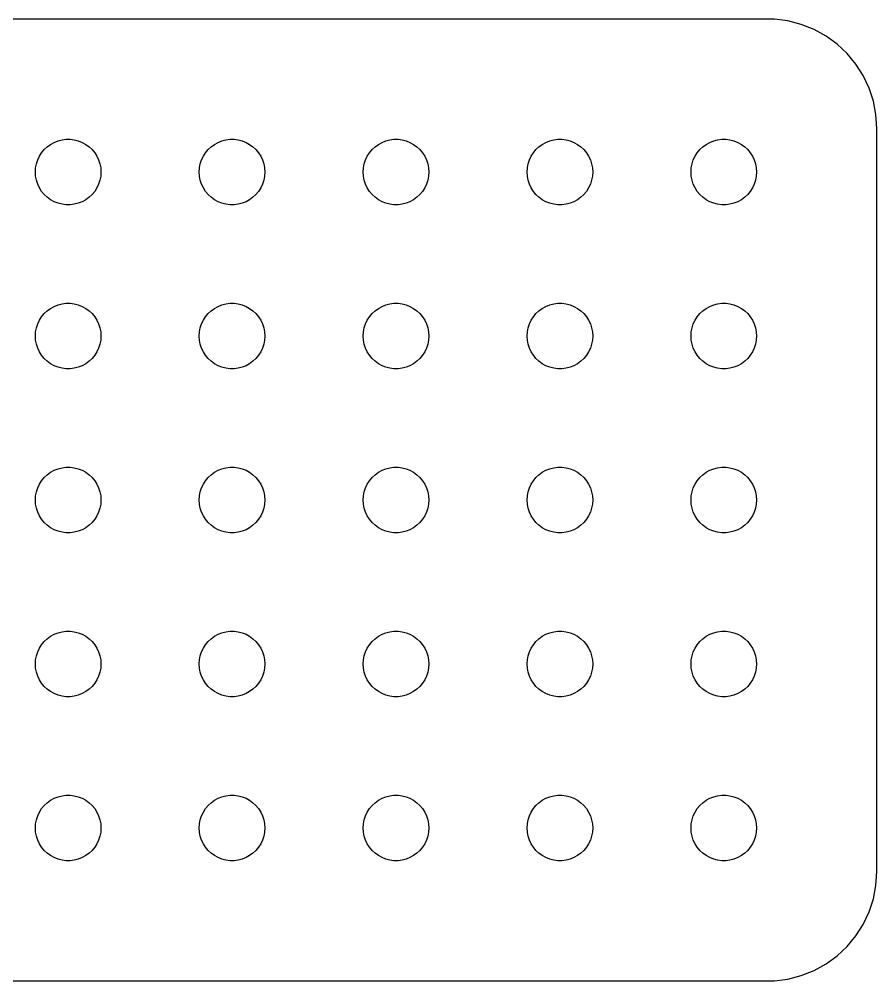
# Model space of a CAD drawing. Header units: metres. Extents: x -37 to 37, y 248 to 508.
# Drawn here: x -2.24 to 37, y 356.01 to 399.99 of the extents above; entities that cross this region are included whole.
import ezdxf

# ---------------------------------------------------------------- set-up
doc = ezdxf.new("R2010")
doc.units = ezdxf.units.M

msp = doc.modelspace()

# ---------------------------------------------------------------- linework, layer by layer
for p, q in [((32.3139, 399.99), (-32.3139, 399.99)), ((32.9369, 399.911), (32.3139, 399.99)), ((33.5451, 399.755), (32.9369, 399.911)), ((34.1289, 399.524), (33.5451, 399.755)), ((34.6791, 399.222), (34.1289, 399.524)), ((35.1871, 398.853), (34.6791, 399.222)), ((35.6448, 398.423), (35.1871, 398.853)), ((36.0451, 397.939), (35.6448, 398.423)), ((36.3815, 397.409), (36.0451, 397.939)), ((36.6489, 396.841), (36.3815, 397.409)), ((36.8429, 396.243), (36.6489, 396.841)), ((36.9606, 395.627), (36.8429, 396.243)), ((37, 395), (36.9606, 395.627)), ((37, 361), (37, 395)), ((-1.09344, 394.027), (-0.956131, 394.156)), ((-0.956131, 394.156), (-0.803726, 394.266)), ((-0.803726, 394.266), (-0.638657, 394.357)), ((-0.638657, 394.357), (-0.463516, 394.427)), ((-0.463516, 394.427), (-0.281067, 394.473)), ((-0.281067, 394.473), (-0.094177, 394.497)), ((-0.094177, 394.497), (0.094177, 394.497)), ((0.094177, 394.497), (0.281067, 394.473)), ((0.281067, 394.473), (0.463516, 394.427)), ((0.463516, 394.427), (0.638657, 394.357)), ((0.638657, 394.357), (0.803726, 394.266)), ((0.803726, 394.266), (0.956131, 394.156)), ((0.956131, 394.156), (1.09344, 394.027)), ((6.40654, 394.027), (6.54385, 394.156)), ((6.54385, 394.156), (6.69626, 394.266)), ((6.69626, 394.266), (6.86133, 394.357)), ((6.86133, 394.357), (7.03647, 394.427)), ((7.03647, 394.427), (7.21892, 394.473)), ((7.21892, 394.473), (7.40581, 394.497)), ((7.40581, 394.497), (7.59418, 394.497)), ((7.59418, 394.497), (7.78107, 394.473)), ((7.78107, 394.473), (7.96352, 394.427)), ((7.96352, 394.427), (8.13866, 394.357)), ((8.13866, 394.357), (8.30373, 394.266)), ((8.30373, 394.266), (8.45613, 394.156)), ((8.45613, 394.156), (8.59344, 394.027)), ((13.9065, 394.027), (14.0439, 394.156)), ((14.0439, 394.156), (14.1963, 394.266)), ((14.1963, 394.266), (14.3613, 394.357)), ((14.3613, 394.357), (14.5365, 394.427)), ((14.5365, 394.427), (14.7189, 394.473)), ((14.7189, 394.473), (14.9058, 394.497)), ((14.9058, 394.497), (15.0942, 394.497)), ((15.0942, 394.497), (15.2811, 394.473)), ((15.2811, 394.473), (15.4635, 394.427)), ((15.4635, 394.427), (15.6387, 394.357)), ((15.6387, 394.357), (15.8037, 394.266)), ((15.8037, 394.266), (15.9561, 394.156)), ((15.9561, 394.156), (16.0934, 394.027)), ((21.4065, 394.027), (21.5439, 394.156)), ((21.5439, 394.156), (21.6963, 394.266)), ((21.6963, 394.266), (21.8613, 394.357)), ((21.8613, 394.357), (22.0365, 394.427)), ((22.0365, 394.427), (22.2189, 394.473)), ((22.2189, 394.473), (22.4058, 394.497)), ((22.4058, 394.497), (22.5942, 394.497)), ((22.5942, 394.497), (22.7811, 394.473)), ((22.7811, 394.473), (22.9635, 394.427)), ((22.9635, 394.427), (23.1387, 394.357)), ((23.1387, 394.357), (23.3037, 394.266)), ((23.3037, 394.266), (23.4561, 394.156)), ((23.4561, 394.156), (23.5934, 394.027)), ((28.9065, 394.027), (29.0439, 394.156)), ((29.0439, 394.156), (29.1963, 394.266)), ((29.1963, 394.266), (29.3613, 394.357)), ((29.3613, 394.357), (29.5365, 394.427)), ((29.5365, 394.427), (29.7189, 394.473)), ((29.7189, 394.473), (29.9058, 394.497)), ((29.9058, 394.497), (30.0942, 394.497)), ((30.0942, 394.497), (30.2811, 394.473)), ((30.2811, 394.473), (30.4635, 394.427)), ((30.4635, 394.427), (30.6387, 394.357)), ((30.6387, 394.357), (30.8037, 394.266)), ((30.8037, 394.266), (30.9561, 394.156)), ((30.9561, 394.156), (31.0934, 394.027)), ((-1.39465, 393.552), (-1.31445, 393.723)), ((-1.31445, 393.723), (-1.21352, 393.882)), ((-1.21352, 393.882), (-1.09344, 394.027)), ((1.09344, 394.027), (1.21352, 393.882)), ((1.21352, 393.882), (1.31445, 393.723)), ((1.31445, 393.723), (1.39465, 393.552)), ((6.10533, 393.552), (6.18553, 393.723)), ((6.18553, 393.723), (6.28647, 393.882)), ((6.28647, 393.882), (6.40654, 394.027)), ((8.59344, 394.027), (8.71352, 393.882)), ((8.71352, 393.882), (8.81445, 393.723)), ((8.81445, 393.723), (8.89465, 393.552)), ((13.6053, 393.552), (13.6855, 393.723)), ((13.6855, 393.723), (13.7865, 393.882)), ((13.7865, 393.882), (13.9065, 394.027)), ((16.0934, 394.027), (16.2135, 393.882)), ((16.2135, 393.882), (16.3145, 393.723)), ((16.3145, 393.723), (16.3947, 393.552)), ((21.1053, 393.552), (21.1855, 393.723)), ((21.1855, 393.723), (21.2865, 393.882)), ((21.2865, 393.882), (21.4065, 394.027)), ((23.5934, 394.027), (23.7135, 393.882)), ((23.7135, 393.882), (23.8145, 393.723)), ((23.8145, 393.723), (23.8947, 393.552)), ((28.6053, 393.552), (28.6855, 393.723)), ((28.6855, 393.723), (28.7865, 393.882)), ((28.7865, 393.882), (28.9065, 394.027)), ((31.0934, 394.027), (31.2135, 393.882)), ((31.2135, 393.882), (31.3145, 393.723)), ((31.3145, 393.723), (31.3947, 393.552)), ((-1.5, 393), (-1.48816, 393.188)), ((-1.48816, 393.188), (-1.45287, 393.373)), ((-1.45287, 393.373), (-1.39465, 393.552)), ((1.39465, 393.552), (1.45287, 393.373)), ((1.45287, 393.373), (1.48816, 393.188)), ((1.48816, 393.188), (1.5, 393)), ((6, 393), (6.01183, 393.188)), ((6.01183, 393.188), (6.04712, 393.373)), ((6.04712, 393.373), (6.10533, 393.552)), ((8.89465, 393.552), (8.95287, 393.373)), ((8.95287, 393.373), (8.98816, 393.188)), ((8.98816, 393.188), (9, 393)), ((13.5, 393), (13.5118, 393.188)), ((13.5118, 393.188), (13.5471, 393.373)), ((13.5471, 393.373), (13.6053, 393.552)), ((16.3947, 393.552), (16.4529, 393.373)), ((16.4529, 393.373), (16.4882, 393.188)), ((16.4882, 393.188), (16.5, 393)), ((21, 393), (21.0118, 393.188)), ((21.0118, 393.188), (21.0471, 393.373)), ((21.0471, 393.373), (21.1053, 393.552)), ((23.8947, 393.552), (23.9529, 393.373)), ((23.9529, 393.373), (23.9882, 393.188)), ((23.9882, 393.188), (24, 393)), ((28.5, 393), (28.5118, 393.188)), ((28.5118, 393.188), (28.5471, 393.373)), ((28.5471, 393.373), (28.6053, 393.552)), ((31.3947, 393.552), (31.4529, 393.373)), ((31.4529, 393.373), (31.4882, 393.188)), ((31.4882, 393.188), (31.5, 393)), ((-1.48816, 392.812), (-1.5, 393)), ((-1.45287, 392.627), (-1.48816, 392.812)), ((1.48816, 392.812), (1.45287, 392.627)), ((1.5, 393), (1.48816, 392.812)), ((6.01183, 392.812), (6, 393)), ((6.04712, 392.627), (6.01183, 392.812)), ((8.98816, 392.812), (8.95287, 392.627)), ((9, 393), (8.98816, 392.812)), ((13.5118, 392.812), (13.5, 393)), ((13.5471, 392.627), (13.5118, 392.812)), ((16.4882, 392.812), (16.4529, 392.627)), ((16.5, 393), (16.4882, 392.812)), ((21.0118, 392.812), (21, 393)), ((21.0471, 392.627), (21.0118, 392.812)), ((23.9882, 392.812), (23.9529, 392.627)), ((24, 393), (23.9882, 392.812)), ((28.5118, 392.812), (28.5, 393)), ((28.5471, 392.627), (28.5118, 392.812)), ((31.4882, 392.812), (31.4529, 392.627)), ((31.5, 393), (31.4882, 392.812)), ((-1.39465, 392.448), (-1.45287, 392.627)), ((-1.31445, 392.277), (-1.39465, 392.448)), ((1.39465, 392.448), (1.31445, 392.277)), ((1.45287, 392.627), (1.39465, 392.448)), ((6.10533, 392.448), (6.04712, 392.627)), ((6.18553, 392.277), (6.10533, 392.448)), ((8.89465, 392.448), (8.81445, 392.277)), ((8.95287, 392.627), (8.89465, 392.448)), ((13.6053, 392.448), (13.5471, 392.627)), ((13.6855, 392.277), (13.6053, 392.448)), ((16.3947, 392.448), (16.3145, 392.277)), ((16.4529, 392.627), (16.3947, 392.448)), ((21.1053, 392.448), (21.0471, 392.627)), ((21.1855, 392.277), (21.1053, 392.448)), ((23.8947, 392.448), (23.8145, 392.277)), ((23.9529, 392.627), (23.8947, 392.448)), ((28.6053, 392.448), (28.5471, 392.627)), ((28.6855, 392.277), (28.6053, 392.448)), ((31.3947, 392.448), (31.3145, 392.277)), ((31.4529, 392.627), (31.3947, 392.448)), ((-1.21352, 392.118), (-1.31445, 392.277)), ((-1.09344, 391.973), (-1.21352, 392.118)), ((-0.956131, 391.844), (-1.09344, 391.973)), ((1.09344, 391.973), (0.956131, 391.844)), ((1.21352, 392.118), (1.09344, 391.973)), ((1.31445, 392.277), (1.21352, 392.118)), ((6.28647, 392.118), (6.18553, 392.277)), ((6.40654, 391.973), (6.28647, 392.118)), ((6.54385, 391.844), (6.40654, 391.973)), ((8.59344, 391.973), (8.45613, 391.844)), ((8.71352, 392.118), (8.59344, 391.973)), ((8.81445, 392.277), (8.71352, 392.118)), ((13.7865, 392.118), (13.6855, 392.277)), ((13.9065, 391.973), (13.7865, 392.118)), ((14.0439, 391.844), (13.9065, 391.973)), ((16.0934, 391.973), (15.9561, 391.844)), ((16.2135, 392.118), (16.0934, 391.973)), ((16.3145, 392.277), (16.2135, 392.118)), ((21.2865, 392.118), (21.1855, 392.277)), ((21.4065, 391.973), (21.2865, 392.118)), ((21.5439, 391.844), (21.4065, 391.973)), ((23.5934, 391.973), (23.4561, 391.844)), ((23.7135, 392.118), (23.5934, 391.973)), ((23.8145, 392.277), (23.7135, 392.118)), ((28.7865, 392.118), (28.6855, 392.277)), ((28.9065, 391.973), (28.7865, 392.118)), ((29.0439, 391.844), (28.9065, 391.973)), ((31.0934, 391.973), (30.9561, 391.844)), ((31.2135, 392.118), (31.0934, 391.973)), ((31.3145, 392.277), (31.2135, 392.118)), ((-0.803726, 391.734), (-0.956131, 391.844)), ((-0.638657, 391.643), (-0.803726, 391.734)), ((-0.463516, 391.573), (-0.638657, 391.643)), ((-0.281067, 391.527), (-0.463516, 391.573)), ((-0.094177, 391.503), (-0.281067, 391.527)), ((0.094177, 391.503), (-0.094177, 391.503)), ((0.281067, 391.527), (0.094177, 391.503)), ((0.463516, 391.573), (0.281067, 391.527)), ((0.638657, 391.643), (0.463516, 391.573)), ((0.803726, 391.734), (0.638657, 391.643)), ((0.956131, 391.844), (0.803726, 391.734)), ((6.69626, 391.734), (6.54385, 391.844)), ((6.86133, 391.643), (6.69626, 391.734)), ((7.03647, 391.573), (6.86133, 391.643)), ((7.21892, 391.527), (7.03647, 391.573)), ((7.40581, 391.503), (7.21892, 391.527)), ((7.59418, 391.503), (7.40581, 391.503)), ((7.78107, 391.527), (7.59418, 391.503)), ((7.96352, 391.573), (7.78107, 391.527)), ((8.13866, 391.643), (7.96352, 391.573)), ((8.30373, 391.734), (8.13866, 391.643)), ((8.45613, 391.844), (8.30373, 391.734)), ((14.1963, 391.734), (14.0439, 391.844)), ((14.3613, 391.643), (14.1963, 391.734)), ((14.5365, 391.573), (14.3613, 391.643)), ((14.7189, 391.527), (14.5365, 391.573)), ((14.9058, 391.503), (14.7189, 391.527)), ((15.0942, 391.503), (14.9058, 391.503)), ((15.2811, 391.527), (15.0942, 391.503)), ((15.4635, 391.573), (15.2811, 391.527)), ((15.6387, 391.643), (15.4635, 391.573)), ((15.8037, 391.734), (15.6387, 391.643)), ((15.9561, 391.844), (15.8037, 391.734)), ((21.6963, 391.734), (21.5439, 391.844)), ((21.8613, 391.643), (21.6963, 391.734)), ((22.0365, 391.573), (21.8613, 391.643)), ((22.2189, 391.527), (22.0365, 391.573)), ((22.4058, 391.503), (22.2189, 391.527)), ((22.5942, 391.503), (22.4058, 391.503)), ((22.7811, 391.527), (22.5942, 391.503)), ((22.9635, 391.573), (22.7811, 391.527)), ((23.1387, 391.643), (22.9635, 391.573)), ((23.3037, 391.734), (23.1387, 391.643)), ((23.4561, 391.844), (23.3037, 391.734)), ((29.1963, 391.734), (29.0439, 391.844)), ((29.3613, 391.643), (29.1963, 391.734)), ((29.5365, 391.573), (29.3613, 391.643)), ((29.7189, 391.527), (29.5365, 391.573)), ((29.9058, 391.503), (29.7189, 391.527)), ((30.0942, 391.503), (29.9058, 391.503)), ((30.2811, 391.527), (30.0942, 391.503)), ((30.4635, 391.573), (30.2811, 391.527)), ((30.6387, 391.643), (30.4635, 391.573)), ((30.8037, 391.734), (30.6387, 391.643)), ((30.9561, 391.844), (30.8037, 391.734)), ((-1.09344, 386.527), (-0.956131, 386.656)), ((-0.956131, 386.656), (-0.803726, 386.766)), ((-0.803726, 386.766), (-0.638657, 386.857)), ((-0.638657, 386.857), (-0.463516, 386.927)), ((-0.463516, 386.927), (-0.281067, 386.973)), ((-0.281067, 386.973), (-0.094177, 386.997)), ((-0.094177, 386.997), (0.094177, 386.997)), ((0.094177, 386.997), (0.281067, 386.973)), ((0.281067, 386.973), (0.463516, 386.927)), ((0.463516, 386.927), (0.638657, 386.857)), ((0.638657, 386.857), (0.803726, 386.766)), ((0.803726, 386.766), (0.956131, 386.656)), ((0.956131, 386.656), (1.09344, 386.527)), ((6.40654, 386.527), (6.54385, 386.656)), ((6.54385, 386.656), (6.69626, 386.766)), ((6.69626, 386.766), (6.86133, 386.857)), ((6.86133, 386.857), (7.03647, 386.927)), ((7.03647, 386.927), (7.21892, 386.973)), ((7.21892, 386.973), (7.40581, 386.997)), ((7.40581, 386.997), (7.59418, 386.997)), ((7.59418, 386.997), (7.78107, 386.973)), ((7.78107, 386.973), (7.96352, 386.927)), ((7.96352, 386.927), (8.13866, 386.857)), ((8.13866, 386.857), (8.30373, 386.766)), ((8.30373, 386.766), (8.45613, 386.656)), ((8.45613, 386.656), (8.59344, 386.527)), ((13.9065, 386.527), (14.0439, 386.656)), ((14.0439, 386.656), (14.1963, 386.766)), ((14.1963, 386.766), (14.3613, 386.857)), ((14.3613, 386.857), (14.5365, 386.927)), ((14.5365, 386.927), (14.7189, 386.973)), ((14.7189, 386.973), (14.9058, 386.997)), ((14.9058, 386.997), (15.0942, 386.997)), ((15.0942, 386.997), (15.2811, 386.973)), ((15.2811, 386.973), (15.4635, 386.927)), ((15.4635, 386.927), (15.6387, 386.857)), ((15.6387, 386.857), (15.8037, 386.766)), ((15.8037, 386.766), (15.9561, 386.656)), ((15.9561, 386.656), (16.0934, 386.527)), ((21.4065, 386.527), (21.5439, 386.656)), ((21.5439, 386.656), (21.6963, 386.766)), ((21.6963, 386.766), (21.8613, 386.857)), ((21.8613, 386.857), (22.0365, 386.927)), ((22.0365, 386.927), (22.2189, 386.973)), ((22.2189, 386.973), (22.4058, 386.997)), ((22.4058, 386.997), (22.5942, 386.997)), ((22.5942, 386.997), (22.7811, 386.973)), ((22.7811, 386.973), (22.9635, 386.927)), ((22.9635, 386.927), (23.1387, 386.857)), ((23.1387, 386.857), (23.3037, 386.766)), ((23.3037, 386.766), (23.4561, 386.656)), ((23.4561, 386.656), (23.5934, 386.527)), ((28.9065, 386.527), (29.0439, 386.656)), ((29.0439, 386.656), (29.1963, 386.766)), ((29.1963, 386.766), (29.3613, 386.857)), ((29.3613, 386.857), (29.5365, 386.927)), ((29.5365, 386.927), (29.7189, 386.973)), ((29.7189, 386.973), (29.9058, 386.997)), ((29.9058, 386.997), (30.0942, 386.997)), ((30.0942, 386.997), (30.2811, 386.973)), ((30.2811, 386.973), (30.4635, 386.927)), ((30.4635, 386.927), (30.6387, 386.857)), ((30.6387, 386.857), (30.8037, 386.766)), ((30.8037, 386.766), (30.9561, 386.656)), ((30.9561, 386.656), (31.0934, 386.527)), ((-1.39465, 386.052), (-1.31445, 386.223)), ((-1.31445, 386.223), (-1.21352, 386.382)), ((-1.21352, 386.382), (-1.09344, 386.527)), ((1.09344, 386.527), (1.21352, 386.382)), ((1.21352, 386.382), (1.31445, 386.223)), ((1.31445, 386.223), (1.39465, 386.052)), ((6.10533, 386.052), (6.18553, 386.223)), ((6.18553, 386.223), (6.28647, 386.382)), ((6.28647, 386.382), (6.40654, 386.527)), ((8.59344, 386.527), (8.71352, 386.382)), ((8.71352, 386.382), (8.81445, 386.223)), ((8.81445, 386.223), (8.89465, 386.052)), ((13.6053, 386.052), (13.6855, 386.223)), ((13.6855, 386.223), (13.7865, 386.382)), ((13.7865, 386.382), (13.9065, 386.527)), ((16.0934, 386.527), (16.2135, 386.382)), ((16.2135, 386.382), (16.3145, 386.223)), ((16.3145, 386.223), (16.3947, 386.052)), ((21.1053, 386.052), (21.1855, 386.223)), ((21.1855, 386.223), (21.2865, 386.382)), ((21.2865, 386.382), (21.4065, 386.527)), ((23.5934, 386.527), (23.7135, 386.382)), ((23.7135, 386.382), (23.8145, 386.223)), ((23.8145, 386.223), (23.8947, 386.052)), ((28.6053, 386.052), (28.6855, 386.223)), ((28.6855, 386.223), (28.7865, 386.382)), ((28.7865, 386.382), (28.9065, 386.527)), ((31.0934, 386.527), (31.2135, 386.382)), ((31.2135, 386.382), (31.3145, 386.223)), ((31.3145, 386.223), (31.3947, 386.052)), ((-1.48816, 385.688), (-1.45287, 385.873)), ((-1.45287, 385.873), (-1.39465, 386.052)), ((1.39465, 386.052), (1.45287, 385.873)), ((1.45287, 385.873), (1.48816, 385.688)), ((6.01183, 385.688), (6.04712, 385.873)), ((6.04712, 385.873), (6.10533, 386.052)), ((8.89465, 386.052), (8.95287, 385.873)), ((8.95287, 385.873), (8.98816, 385.688)), ((13.5118, 385.688), (13.5471, 385.873)), ((13.5471, 385.873), (13.6053, 386.052)), ((16.3947, 386.052), (16.4529, 385.873)), ((16.4529, 385.873), (16.4882, 385.688)), ((21.0118, 385.688), (21.0471, 385.873)), ((21.0471, 385.873), (21.1053, 386.052)), ((23.8947, 386.052), (23.9529, 385.873)), ((23.9529, 385.873), (23.9882, 385.688)), ((28.5118, 385.688), (28.5471, 385.873)), ((28.5471, 385.873), (28.6053, 386.052)), ((31.3947, 386.052), (31.4529, 385.873)), ((31.4529, 385.873), (31.4882, 385.688)), ((-1.5, 385.5), (-1.48816, 385.688)), ((-1.48816, 385.312), (-1.5, 385.5)), ((-1.45287, 385.127), (-1.48816, 385.312)), ((1.48816, 385.312), (1.45287, 385.127)), ((1.48816, 385.688), (1.5, 385.5)), ((1.5, 385.5), (1.48816, 385.312)), ((6, 385.5), (6.01183, 385.688)), ((6.01183, 385.312), (6, 385.5)), ((6.04712, 385.127), (6.01183, 385.312)), ((8.98816, 385.312), (8.95287, 385.127)), ((8.98816, 385.688), (9, 385.5)), ((9, 385.5), (8.98816, 385.312)), ((13.5, 385.5), (13.5118, 385.688)), ((13.5118, 385.312), (13.5, 385.5)), ((13.5471, 385.127), (13.5118, 385.312)), ((16.4882, 385.312), (16.4529, 385.127)), ((16.4882, 385.688), (16.5, 385.5)), ((16.5, 385.5), (16.4882, 385.312)), ((21, 385.5), (21.0118, 385.688)), ((21.0118, 385.312), (21, 385.5)), ((21.0471, 385.127), (21.0118, 385.312)), ((23.9882, 385.312), (23.9529, 385.127)), ((23.9882, 385.688), (24, 385.5)), ((24, 385.5), (23.9882, 385.312)), ((28.5, 385.5), (28.5118, 385.688)), ((28.5118, 385.312), (28.5, 385.5)), ((28.5471, 385.127), (28.5118, 385.312)), ((31.4882, 385.312), (31.4529, 385.127)), ((31.4882, 385.688), (31.5, 385.5)), ((31.5, 385.5), (31.4882, 385.312)), ((-1.39465, 384.948), (-1.45287, 385.127)), ((-1.31445, 384.777), (-1.39465, 384.948)), ((1.39465, 384.948), (1.31445, 384.777)), ((1.45287, 385.127), (1.39465, 384.948)), ((6.10533, 384.948), (6.04712, 385.127)), ((6.18553, 384.777), (6.10533, 384.948)), ((8.89465, 384.948), (8.81445, 384.777)), ((8.95287, 385.127), (8.89465, 384.948)), ((13.6053, 384.948), (13.5471, 385.127)), ((13.6855, 384.777), (13.6053, 384.948)), ((16.3947, 384.948), (16.3145, 384.777)), ((16.4529, 385.127), (16.3947, 384.948)), ((21.1053, 384.948), (21.0471, 385.127)), ((21.1855, 384.777), (21.1053, 384.948)), ((23.8947, 384.948), (23.8145, 384.777)), ((23.9529, 385.127), (23.8947, 384.948)), ((28.6053, 384.948), (28.5471, 385.127)), ((28.6855, 384.777), (28.6053, 384.948)), ((31.3947, 384.948), (31.3145, 384.777)), ((31.4529, 385.127), (31.3947, 384.948)), ((-1.21352, 384.618), (-1.31445, 384.777)), ((-1.09344, 384.473), (-1.21352, 384.618)), ((-0.956131, 384.344), (-1.09344, 384.473)), ((1.09344, 384.473), (0.956131, 384.344)), ((1.21352, 384.618), (1.09344, 384.473)), ((1.31445, 384.777), (1.21352, 384.618)), ((6.28647, 384.618), (6.18553, 384.777)), ((6.40654, 384.473), (6.28647, 384.618)), ((6.54385, 384.344), (6.40654, 384.473)), ((8.59344, 384.473), (8.45613, 384.344)), ((8.71352, 384.618), (8.59344, 384.473)), ((8.81445, 384.777), (8.71352, 384.618)), ((13.7865, 384.618), (13.6855, 384.777)), ((13.9065, 384.473), (13.7865, 384.618)), ((14.0439, 384.344), (13.9065, 384.473)), ((16.0934, 384.473), (15.9561, 384.344)), ((16.2135, 384.618), (16.0934, 384.473)), ((16.3145, 384.777), (16.2135, 384.618)), ((21.2865, 384.618), (21.1855, 384.777)), ((21.4065, 384.473), (21.2865, 384.618)), ((21.5439, 384.344), (21.4065, 384.473)), ((23.5934, 384.473), (23.4561, 384.344)), ((23.7135, 384.618), (23.5934, 384.473)), ((23.8145, 384.777), (23.7135, 384.618)), ((28.7865, 384.618), (28.6855, 384.777)), ((28.9065, 384.473), (28.7865, 384.618)), ((29.0439, 384.344), (28.9065, 384.473)), ((31.0934, 384.473), (30.9561, 384.344)), ((31.2135, 384.618), (31.0934, 384.473)), ((31.3145, 384.777), (31.2135, 384.618)), ((-0.803726, 384.234), (-0.956131, 384.344)), ((-0.638657, 384.143), (-0.803726, 384.234)), ((-0.463516, 384.073), (-0.638657, 384.143)), ((-0.281067, 384.027), (-0.463516, 384.073)), ((-0.094177, 384.003), (-0.281067, 384.027)), ((0.094177, 384.003), (-0.094177, 384.003)), ((0.281067, 384.027), (0.094177, 384.003)), ((0.463516, 384.073), (0.281067, 384.027)), ((0.638657, 384.143), (0.463516, 384.073)), ((0.803726, 384.234), (0.638657, 384.143)), ((0.956131, 384.344), (0.803726, 384.234)), ((6.69626, 384.234), (6.54385, 384.344)), ((6.86133, 384.143), (6.69626, 384.234)), ((7.03647, 384.073), (6.86133, 384.143)), ((7.21892, 384.027), (7.03647, 384.073)), ((7.40581, 384.003), (7.21892, 384.027)), ((7.59418, 384.003), (7.40581, 384.003)), ((7.78107, 384.027), (7.59418, 384.003)), ((7.96352, 384.073), (7.78107, 384.027)), ((8.13866, 384.143), (7.96352, 384.073)), ((8.30373, 384.234), (8.13866, 384.143)), ((8.45613, 384.344), (8.30373, 384.234)), ((14.1963, 384.234), (14.0439, 384.344)), ((14.3613, 384.143), (14.1963, 384.234)), ((14.5365, 384.073), (14.3613, 384.143)), ((14.7189, 384.027), (14.5365, 384.073)), ((14.9058, 384.003), (14.7189, 384.027)), ((15.0942, 384.003), (14.9058, 384.003)), ((15.2811, 384.027), (15.0942, 384.003)), ((15.4635, 384.073), (15.2811, 384.027)), ((15.6387, 384.143), (15.4635, 384.073)), ((15.8037, 384.234), (15.6387, 384.143)), ((15.9561, 384.344), (15.8037, 384.234)), ((21.6963, 384.234), (21.5439, 384.344)), ((21.8613, 384.143), (21.6963, 384.234)), ((22.0365, 384.073), (21.8613, 384.143)), ((22.2189, 384.027), (22.0365, 384.073)), ((22.4058, 384.003), (22.2189, 384.027)), ((22.5942, 384.003), (22.4058, 384.003)), ((22.7811, 384.027), (22.5942, 384.003)), ((22.9635, 384.073), (22.7811, 384.027)), ((23.1387, 384.143), (22.9635, 384.073)), ((23.3037, 384.234), (23.1387, 384.143)), ((23.4561, 384.344), (23.3037, 384.234)), ((29.1963, 384.234), (29.0439, 384.344)), ((29.3613, 384.143), (29.1963, 384.234)), ((29.5365, 384.073), (29.3613, 384.143)), ((29.7189, 384.027), (29.5365, 384.073)), ((29.9058, 384.003), (29.7189, 384.027)), ((30.0942, 384.003), (29.9058, 384.003)), ((30.2811, 384.027), (30.0942, 384.003)), ((30.4635, 384.073), (30.2811, 384.027)), ((30.6387, 384.143), (30.4635, 384.073)), ((30.8037, 384.234), (30.6387, 384.143)), ((30.9561, 384.344), (30.8037, 384.234)), ((-1.09344, 379.027), (-0.956131, 379.156)), ((-0.956131, 379.156), (-0.803726, 379.266)), ((-0.803726, 379.266), (-0.638657, 379.357)), ((-0.638657, 379.357), (-0.463516, 379.427)), ((-0.463516, 379.427), (-0.281067, 379.473)), ((-0.281067, 379.473), (-0.094177, 379.497)), ((-0.094177, 379.497), (0.094177, 379.497)), ((0.094177, 379.497), (0.281067, 379.473)), ((0.281067, 379.473), (0.463516, 379.427)), ((0.463516, 379.427), (0.638657, 379.357)), ((0.638657, 379.357), (0.803726, 379.266)), ((0.803726, 379.266), (0.956131, 379.156)), ((0.956131, 379.156), (1.09344, 379.027)), ((6.40654, 379.027), (6.54385, 379.156)), ((6.54385, 379.156), (6.69626, 379.266)), ((6.69626, 379.266), (6.86133, 379.357)), ((6.86133, 379.357), (7.03647, 379.427)), ((7.03647, 379.427), (7.21892, 379.473)), ((7.21892, 379.473), (7.40581, 379.497)), ((7.40581, 379.497), (7.59418, 379.497)), ((7.59418, 379.497), (7.78107, 379.473)), ((7.78107, 379.473), (7.96352, 379.427)), ((7.96352, 379.427), (8.13866, 379.357)), ((8.13866, 379.357), (8.30373, 379.266)), ((8.30373, 379.266), (8.45613, 379.156)), ((8.45613, 379.156), (8.59344, 379.027)), ((13.9065, 379.027), (14.0439, 379.156)), ((14.0439, 379.156), (14.1963, 379.266)), ((14.1963, 379.266), (14.3613, 379.357)), ((14.3613, 379.357), (14.5365, 379.427)), ((14.5365, 379.427), (14.7189, 379.473)), ((14.7189, 379.473), (14.9058, 379.497)), ((14.9058, 379.497), (15.0942, 379.497)), ((15.0942, 379.497), (15.2811, 379.473)), ((15.2811, 379.473), (15.4635, 379.427)), ((15.4635, 379.427), (15.6387, 379.357)), ((15.6387, 379.357), (15.8037, 379.266)), ((15.8037, 379.266), (15.9561, 379.156)), ((15.9561, 379.156), (16.0934, 379.027)), ((21.4065, 379.027), (21.5439, 379.156)), ((21.5439, 379.156), (21.6963, 379.266)), ((21.6963, 379.266), (21.8613, 379.357)), ((21.8613, 379.357), (22.0365, 379.427)), ((22.0365, 379.427), (22.2189, 379.473)), ((22.2189, 379.473), (22.4058, 379.497)), ((22.4058, 379.497), (22.5942, 379.497)), ((22.5942, 379.497), (22.7811, 379.473)), ((22.7811, 379.473), (22.9635, 379.427)), ((22.9635, 379.427), (23.1387, 379.357)), ((23.1387, 379.357), (23.3037, 379.266)), ((23.3037, 379.266), (23.4561, 379.156)), ((23.4561, 379.156), (23.5934, 379.027)), ((28.9065, 379.027), (29.0439, 379.156)), ((29.0439, 379.156), (29.1963, 379.266)), ((29.1963, 379.266), (29.3613, 379.357)), ((29.3613, 379.357), (29.5365, 379.427)), ((29.5365, 379.427), (29.7189, 379.473)), ((29.7189, 379.473), (29.9058, 379.497)), ((29.9058, 379.497), (30.0942, 379.497)), ((30.0942, 379.497), (30.2811, 379.473)), ((30.2811, 379.473), (30.4635, 379.427)), ((30.4635, 379.427), (30.6387, 379.357)), ((30.6387, 379.357), (30.8037, 379.266)), ((30.8037, 379.266), (30.9561, 379.156)), ((30.9561, 379.156), (31.0934, 379.027)), ((-1.39465, 378.552), (-1.31445, 378.723)), ((-1.31445, 378.723), (-1.21352, 378.882)), ((-1.21352, 378.882), (-1.09344, 379.027)), ((1.09344, 379.027), (1.21352, 378.882)), ((1.21352, 378.882), (1.31445, 378.723)), ((1.31445, 378.723), (1.39465, 378.552)), ((6.10533, 378.552), (6.18553, 378.723)), ((6.18553, 378.723), (6.28647, 378.882)), ((6.28647, 378.882), (6.40654, 379.027)), ((8.59344, 379.027), (8.71352, 378.882)), ((8.71352, 378.882), (8.81445, 378.723)), ((8.81445, 378.723), (8.89465, 378.552)), ((13.6053, 378.552), (13.6855, 378.723)), ((13.6855, 378.723), (13.7865, 378.882)), ((13.7865, 378.882), (13.9065, 379.027)), ((16.0934, 379.027), (16.2135, 378.882)), ((16.2135, 378.882), (16.3145, 378.723)), ((16.3145, 378.723), (16.3947, 378.552)), ((21.1053, 378.552), (21.1855, 378.723)), ((21.1855, 378.723), (21.2865, 378.882)), ((21.2865, 378.882), (21.4065, 379.027)), ((23.5934, 379.027), (23.7135, 378.882)), ((23.7135, 378.882), (23.8145, 378.723)), ((23.8145, 378.723), (23.8947, 378.552)), ((28.6053, 378.552), (28.6855, 378.723)), ((28.6855, 378.723), (28.7865, 378.882)), ((28.7865, 378.882), (28.9065, 379.027)), ((31.0934, 379.027), (31.2135, 378.882)), ((31.2135, 378.882), (31.3145, 378.723)), ((31.3145, 378.723), (31.3947, 378.552)), ((-1.48816, 378.188), (-1.45287, 378.373)), ((-1.45287, 378.373), (-1.39465, 378.552)), ((1.39465, 378.552), (1.45287, 378.373)), ((1.45287, 378.373), (1.48816, 378.188)), ((6.01183, 378.188), (6.04712, 378.373)), ((6.04712, 378.373), (6.10533, 378.552)), ((8.89465, 378.552), (8.95287, 378.373)), ((8.95287, 378.373), (8.98816, 378.188)), ((13.5118, 378.188), (13.5471, 378.373)), ((13.5471, 378.373), (13.6053, 378.552)), ((16.3947, 378.552), (16.4529, 378.373)), ((16.4529, 378.373), (16.4882, 378.188)), ((21.0118, 378.188), (21.0471, 378.373)), ((21.0471, 378.373), (21.1053, 378.552)), ((23.8947, 378.552), (23.9529, 378.373)), ((23.9529, 378.373), (23.9882, 378.188)), ((28.5118, 378.188), (28.5471, 378.373)), ((28.5471, 378.373), (28.6053, 378.552)), ((31.3947, 378.552), (31.4529, 378.373)), ((31.4529, 378.373), (31.4882, 378.188)), ((-1.5, 378), (-1.48816, 378.188)), ((-1.48816, 377.812), (-1.5, 378)), ((-1.45287, 377.627), (-1.48816, 377.812)), ((1.48816, 377.812), (1.45287, 377.627)), ((1.48816, 378.188), (1.5, 378)), ((1.5, 378), (1.48816, 377.812)), ((6, 378), (6.01183, 378.188)), ((6.01183, 377.812), (6, 378)), ((6.04712, 377.627), (6.01183, 377.812)), ((8.98816, 377.812), (8.95287, 377.627)), ((8.98816, 378.188), (9, 378)), ((9, 378), (8.98816, 377.812)), ((13.5, 378), (13.5118, 378.188)), ((13.5118, 377.812), (13.5, 378)), ((13.5471, 377.627), (13.5118, 377.812)), ((16.4882, 377.812), (16.4529, 377.627)), ((16.4882, 378.188), (16.5, 378)), ((16.5, 378), (16.4882, 377.812)), ((21, 378), (21.0118, 378.188)), ((21.0118, 377.812), (21, 378)), ((21.0471, 377.627), (21.0118, 377.812)), ((23.9882, 377.812), (23.9529, 377.627)), ((23.9882, 378.188), (24, 378)), ((24, 378), (23.9882, 377.812)), ((28.5, 378), (28.5118, 378.188)), ((28.5118, 377.812), (28.5, 378)), ((28.5471, 377.627), (28.5118, 377.812)), ((31.4882, 377.812), (31.4529, 377.627)), ((31.4882, 378.188), (31.5, 378)), ((31.5, 378), (31.4882, 377.812)), ((-1.39465, 377.448), (-1.45287, 377.627)), ((-1.31445, 377.277), (-1.39465, 377.448)), ((1.39465, 377.448), (1.31445, 377.277)), ((1.45287, 377.627), (1.39465, 377.448)), ((6.10533, 377.448), (6.04712, 377.627)), ((6.18553, 377.277), (6.10533, 377.448)), ((8.89465, 377.448), (8.81445, 377.277)), ((8.95287, 377.627), (8.89465, 377.448)), ((13.6053, 377.448), (13.5471, 377.627)), ((13.6855, 377.277), (13.6053, 377.448)), ((16.3947, 377.448), (16.3145, 377.277)), ((16.4529, 377.627), (16.3947, 377.448)), ((21.1053, 377.448), (21.0471, 377.627)), ((21.1855, 377.277), (21.1053, 377.448)), ((23.8947, 377.448), (23.8145, 377.277)), ((23.9529, 377.627), (23.8947, 377.448)), ((28.6053, 377.448), (28.5471, 377.627)), ((28.6855, 377.277), (28.6053, 377.448)), ((31.3947, 377.448), (31.3145, 377.277)), ((31.4529, 377.627), (31.3947, 377.448)), ((-1.21352, 377.118), (-1.31445, 377.277)), ((-1.09344, 376.973), (-1.21352, 377.118)), ((-0.956131, 376.844), (-1.09344, 376.973)), ((1.09344, 376.973), (0.956131, 376.844)), ((1.21352, 377.118), (1.09344, 376.973)), ((1.31445, 377.277), (1.21352, 377.118)), ((6.28647, 377.118), (6.18553, 377.277)), ((6.40654, 376.973), (6.28647, 377.118)), ((6.54385, 376.844), (6.40654, 376.973)), ((8.59344, 376.973), (8.45613, 376.844)), ((8.71352, 377.118), (8.59344, 376.973)), ((8.81445, 377.277), (8.71352, 377.118)), ((13.7865, 377.118), (13.6855, 377.277)), ((13.9065, 376.973), (13.7865, 377.118)), ((14.0439, 376.844), (13.9065, 376.973)), ((16.0934, 376.973), (15.9561, 376.844)), ((16.2135, 377.118), (16.0934, 376.973)), ((16.3145, 377.277), (16.2135, 377.118)), ((21.2865, 377.118), (21.1855, 377.277)), ((21.4065, 376.973), (21.2865, 377.118)), ((21.5439, 376.844), (21.4065, 376.973)), ((23.5934, 376.973), (23.4561, 376.844)), ((23.7135, 377.118), (23.5934, 376.973)), ((23.8145, 377.277), (23.7135, 377.118)), ((28.7865, 377.118), (28.6855, 377.277)), ((28.9065, 376.973), (28.7865, 377.118)), ((29.0439, 376.844), (28.9065, 376.973)), ((31.0934, 376.973), (30.9561, 376.844)), ((31.2135, 377.118), (31.0934, 376.973)), ((31.3145, 377.277), (31.2135, 377.118)), ((-0.803726, 376.734), (-0.956131, 376.844)), ((-0.638657, 376.643), (-0.803726, 376.734)), ((-0.463516, 376.573), (-0.638657, 376.643)), ((-0.281067, 376.527), (-0.463516, 376.573)), ((-0.094177, 376.503), (-0.281067, 376.527)), ((0.094177, 376.503), (-0.094177, 376.503)), ((0.281067, 376.527), (0.094177, 376.503)), ((0.463516, 376.573), (0.281067, 376.527)), ((0.638657, 376.643), (0.463516, 376.573)), ((0.803726, 376.734), (0.638657, 376.643)), ((0.956131, 376.844), (0.803726, 376.734)), ((6.69626, 376.734), (6.54385, 376.844)), ((6.86133, 376.643), (6.69626, 376.734)), ((7.03647, 376.573), (6.86133, 376.643)), ((7.21892, 376.527), (7.03647, 376.573)), ((7.40581, 376.503), (7.21892, 376.527)), ((7.59418, 376.503), (7.40581, 376.503)), ((7.78107, 376.527), (7.59418, 376.503)), ((7.96352, 376.573), (7.78107, 376.527)), ((8.13866, 376.643), (7.96352, 376.573)), ((8.30373, 376.734), (8.13866, 376.643)), ((8.45613, 376.844), (8.30373, 376.734)), ((14.1963, 376.734), (14.0439, 376.844)), ((14.3613, 376.643), (14.1963, 376.734)), ((14.5365, 376.573), (14.3613, 376.643)), ((14.7189, 376.527), (14.5365, 376.573)), ((14.9058, 376.503), (14.7189, 376.527)), ((15.0942, 376.503), (14.9058, 376.503)), ((15.2811, 376.527), (15.0942, 376.503)), ((15.4635, 376.573), (15.2811, 376.527)), ((15.6387, 376.643), (15.4635, 376.573)), ((15.8037, 376.734), (15.6387, 376.643)), ((15.9561, 376.844), (15.8037, 376.734)), ((21.6963, 376.734), (21.5439, 376.844)), ((21.8613, 376.643), (21.6963, 376.734)), ((22.0365, 376.573), (21.8613, 376.643)), ((22.2189, 376.527), (22.0365, 376.573)), ((22.4058, 376.503), (22.2189, 376.527)), ((22.5942, 376.503), (22.4058, 376.503)), ((22.7811, 376.527), (22.5942, 376.503)), ((22.9635, 376.573), (22.7811, 376.527)), ((23.1387, 376.643), (22.9635, 376.573)), ((23.3037, 376.734), (23.1387, 376.643)), ((23.4561, 376.844), (23.3037, 376.734)), ((29.1963, 376.734), (29.0439, 376.844)), ((29.3613, 376.643), (29.1963, 376.734)), ((29.5365, 376.573), (29.3613, 376.643)), ((29.7189, 376.527), (29.5365, 376.573)), ((29.9058, 376.503), (29.7189, 376.527)), ((30.0942, 376.503), (29.9058, 376.503)), ((30.2811, 376.527), (30.0942, 376.503)), ((30.4635, 376.573), (30.2811, 376.527)), ((30.6387, 376.643), (30.4635, 376.573)), ((30.8037, 376.734), (30.6387, 376.643)), ((30.9561, 376.844), (30.8037, 376.734)), ((-1.09344, 371.527), (-0.956131, 371.656)), ((-0.956131, 371.656), (-0.803726, 371.766)), ((-0.803726, 371.766), (-0.638657, 371.857)), ((-0.638657, 371.857), (-0.463516, 371.927)), ((-0.463516, 371.927), (-0.281067, 371.973)), ((-0.281067, 371.973), (-0.094177, 371.997)), ((-0.094177, 371.997), (0.094177, 371.997)), ((0.094177, 371.997), (0.281067, 371.973)), ((0.281067, 371.973), (0.463516, 371.927)), ((0.463516, 371.927), (0.638657, 371.857)), ((0.638657, 371.857), (0.803726, 371.766)), ((0.803726, 371.766), (0.956131, 371.656)), ((0.956131, 371.656), (1.09344, 371.527)), ((6.40654, 371.527), (6.54385, 371.656)), ((6.54385, 371.656), (6.69626, 371.766)), ((6.69626, 371.766), (6.86133, 371.857)), ((6.86133, 371.857), (7.03647, 371.927)), ((7.03647, 371.927), (7.21892, 371.973)), ((7.21892, 371.973), (7.40581, 371.997)), ((7.40581, 371.997), (7.59418, 371.997)), ((7.59418, 371.997), (7.78107, 371.973)), ((7.78107, 371.973), (7.96352, 371.927)), ((7.96352, 371.927), (8.13866, 371.857)), ((8.13866, 371.857), (8.30373, 371.766)), ((8.30373, 371.766), (8.45613, 371.656)), ((8.45613, 371.656), (8.59344, 371.527)), ((13.9065, 371.527), (14.0439, 371.656)), ((14.0439, 371.656), (14.1963, 371.766)), ((14.1963, 371.766), (14.3613, 371.857)), ((14.3613, 371.857), (14.5365, 371.927)), ((14.5365, 371.927), (14.7189, 371.973)), ((14.7189, 371.973), (14.9058, 371.997)), ((14.9058, 371.997), (15.0942, 371.997)), ((15.0942, 371.997), (15.2811, 371.973)), ((15.2811, 371.973), (15.4635, 371.927)), ((15.4635, 371.927), (15.6387, 371.857)), ((15.6387, 371.857), (15.8037, 371.766)), ((15.8037, 371.766), (15.9561, 371.656)), ((15.9561, 371.656), (16.0934, 371.527)), ((21.4065, 371.527), (21.5439, 371.656)), ((21.5439, 371.656), (21.6963, 371.766)), ((21.6963, 371.766), (21.8613, 371.857)), ((21.8613, 371.857), (22.0365, 371.927)), ((22.0365, 371.927), (22.2189, 371.973)), ((22.2189, 371.973), (22.4058, 371.997)), ((22.4058, 371.997), (22.5942, 371.997)), ((22.5942, 371.997), (22.7811, 371.973)), ((22.7811, 371.973), (22.9635, 371.927)), ((22.9635, 371.927), (23.1387, 371.857)), ((23.1387, 371.857), (23.3037, 371.766)), ((23.3037, 371.766), (23.4561, 371.656)), ((23.4561, 371.656), (23.5934, 371.527)), ((28.9065, 371.527), (29.0439, 371.656)), ((29.0439, 371.656), (29.1963, 371.766)), ((29.1963, 371.766), (29.3613, 371.857)), ((29.3613, 371.857), (29.5365, 371.927)), ((29.5365, 371.927), (29.7189, 371.973)), ((29.7189, 371.973), (29.9058, 371.997)), ((29.9058, 371.997), (30.0942, 371.997)), ((30.0942, 371.997), (30.2811, 371.973)), ((30.2811, 371.973), (30.4635, 371.927)), ((30.4635, 371.927), (30.6387, 371.857)), ((30.6387, 371.857), (30.8037, 371.766)), ((30.8037, 371.766), (30.9561, 371.656)), ((30.9561, 371.656), (31.0934, 371.527)), ((-1.39465, 371.052), (-1.31445, 371.223)), ((-1.31445, 371.223), (-1.21352, 371.382)), ((-1.21352, 371.382), (-1.09344, 371.527)), ((1.09344, 371.527), (1.21352, 371.382)), ((1.21352, 371.382), (1.31445, 371.223)), ((1.31445, 371.223), (1.39465, 371.052)), ((6.10533, 371.052), (6.18553, 371.223)), ((6.18553, 371.223), (6.28647, 371.382)), ((6.28647, 371.382), (6.40654, 371.527)), ((8.59344, 371.527), (8.71352, 371.382)), ((8.71352, 371.382), (8.81445, 371.223)), ((8.81445, 371.223), (8.89465, 371.052)), ((13.6053, 371.052), (13.6855, 371.223)), ((13.6855, 371.223), (13.7865, 371.382)), ((13.7865, 371.382), (13.9065, 371.527)), ((16.0934, 371.527), (16.2135, 371.382)), ((16.2135, 371.382), (16.3145, 371.223)), ((16.3145, 371.223), (16.3947, 371.052)), ((21.1053, 371.052), (21.1855, 371.223)), ((21.1855, 371.223), (21.2865, 371.382)), ((21.2865, 371.382), (21.4065, 371.527)), ((23.5934, 371.527), (23.7135, 371.382)), ((23.7135, 371.382), (23.8145, 371.223)), ((23.8145, 371.223), (23.8947, 371.052)), ((28.6053, 371.052), (28.6855, 371.223)), ((28.6855, 371.223), (28.7865, 371.382)), ((28.7865, 371.382), (28.9065, 371.527)), ((31.0934, 371.527), (31.2135, 371.382)), ((31.2135, 371.382), (31.3145, 371.223)), ((31.3145, 371.223), (31.3947, 371.052)), ((-1.48816, 370.688), (-1.45287, 370.873)), ((-1.45287, 370.873), (-1.39465, 371.052)), ((1.39465, 371.052), (1.45287, 370.873)), ((1.45287, 370.873), (1.48816, 370.688)), ((6.01183, 370.688), (6.04712, 370.873)), ((6.04712, 370.873), (6.10533, 371.052)), ((8.89465, 371.052), (8.95287, 370.873)), ((8.95287, 370.873), (8.98816, 370.688)), ((13.5118, 370.688), (13.5471, 370.873)), ((13.5471, 370.873), (13.6053, 371.052)), ((16.3947, 371.052), (16.4529, 370.873)), ((16.4529, 370.873), (16.4882, 370.688)), ((21.0118, 370.688), (21.0471, 370.873)), ((21.0471, 370.873), (21.1053, 371.052)), ((23.8947, 371.052), (23.9529, 370.873)), ((23.9529, 370.873), (23.9882, 370.688)), ((28.5118, 370.688), (28.5471, 370.873)), ((28.5471, 370.873), (28.6053, 371.052)), ((31.3947, 371.052), (31.4529, 370.873)), ((31.4529, 370.873), (31.4882, 370.688)), ((-1.5, 370.5), (-1.48816, 370.688)), ((-1.48816, 370.312), (-1.5, 370.5)), ((-1.45287, 370.127), (-1.48816, 370.312)), ((1.48816, 370.312), (1.45287, 370.127)), ((1.48816, 370.688), (1.5, 370.5)), ((1.5, 370.5), (1.48816, 370.312)), ((6, 370.5), (6.01183, 370.688)), ((6.01183, 370.312), (6, 370.5)), ((6.04712, 370.127), (6.01183, 370.312)), ((8.98816, 370.312), (8.95287, 370.127)), ((8.98816, 370.688), (9, 370.5)), ((9, 370.5), (8.98816, 370.312)), ((13.5, 370.5), (13.5118, 370.688)), ((13.5118, 370.312), (13.5, 370.5)), ((13.5471, 370.127), (13.5118, 370.312)), ((16.4882, 370.312), (16.4529, 370.127)), ((16.4882, 370.688), (16.5, 370.5)), ((16.5, 370.5), (16.4882, 370.312)), ((21, 370.5), (21.0118, 370.688)), ((21.0118, 370.312), (21, 370.5)), ((21.0471, 370.127), (21.0118, 370.312)), ((23.9882, 370.312), (23.9529, 370.127)), ((23.9882, 370.688), (24, 370.5)), ((24, 370.5), (23.9882, 370.312)), ((28.5, 370.5), (28.5118, 370.688)), ((28.5118, 370.312), (28.5, 370.5)), ((28.5471, 370.127), (28.5118, 370.312)), ((31.4882, 370.312), (31.4529, 370.127)), ((31.4882, 370.688), (31.5, 370.5)), ((31.5, 370.5), (31.4882, 370.312)), ((-1.39465, 369.948), (-1.45287, 370.127)), ((-1.31445, 369.777), (-1.39465, 369.948)), ((1.39465, 369.948), (1.31445, 369.777)), ((1.45287, 370.127), (1.39465, 369.948)), ((6.10533, 369.948), (6.04712, 370.127)), ((6.18553, 369.777), (6.10533, 369.948)), ((8.89465, 369.948), (8.81445, 369.777)), ((8.95287, 370.127), (8.89465, 369.948)), ((13.6053, 369.948), (13.5471, 370.127)), ((13.6855, 369.777), (13.6053, 369.948)), ((16.3947, 369.948), (16.3145, 369.777)), ((16.4529, 370.127), (16.3947, 369.948)), ((21.1053, 369.948), (21.0471, 370.127)), ((21.1855, 369.777), (21.1053, 369.948)), ((23.8947, 369.948), (23.8145, 369.777)), ((23.9529, 370.127), (23.8947, 369.948)), ((28.6053, 369.948), (28.5471, 370.127)), ((28.6855, 369.777), (28.6053, 369.948)), ((31.3947, 369.948), (31.3145, 369.777)), ((31.4529, 370.127), (31.3947, 369.948)), ((-1.21352, 369.618), (-1.31445, 369.777)), ((-1.09344, 369.473), (-1.21352, 369.618)), ((-0.956131, 369.344), (-1.09344, 369.473)), ((1.09344, 369.473), (0.956131, 369.344)), ((1.21352, 369.618), (1.09344, 369.473)), ((1.31445, 369.777), (1.21352, 369.618)), ((6.28647, 369.618), (6.18553, 369.777)), ((6.40654, 369.473), (6.28647, 369.618)), ((6.54385, 369.344), (6.40654, 369.473)), ((8.59344, 369.473), (8.45613, 369.344)), ((8.71352, 369.618), (8.59344, 369.473)), ((8.81445, 369.777), (8.71352, 369.618)), ((13.7865, 369.618), (13.6855, 369.777)), ((13.9065, 369.473), (13.7865, 369.618)), ((14.0439, 369.344), (13.9065, 369.473)), ((16.0934, 369.473), (15.9561, 369.344)), ((16.2135, 369.618), (16.0934, 369.473)), ((16.3145, 369.777), (16.2135, 369.618)), ((21.2865, 369.618), (21.1855, 369.777)), ((21.4065, 369.473), (21.2865, 369.618)), ((21.5439, 369.344), (21.4065, 369.473)), ((23.5934, 369.473), (23.4561, 369.344)), ((23.7135, 369.618), (23.5934, 369.473)), ((23.8145, 369.777), (23.7135, 369.618)), ((28.7865, 369.618), (28.6855, 369.777)), ((28.9065, 369.473), (28.7865, 369.618)), ((29.0439, 369.344), (28.9065, 369.473)), ((31.0934, 369.473), (30.9561, 369.344)), ((31.2135, 369.618), (31.0934, 369.473)), ((31.3145, 369.777), (31.2135, 369.618)), ((-0.803726, 369.234), (-0.956131, 369.344)), ((-0.638657, 369.143), (-0.803726, 369.234)), ((-0.463516, 369.073), (-0.638657, 369.143)), ((-0.281067, 369.027), (-0.463516, 369.073)), ((-0.094177, 369.003), (-0.281067, 369.027)), ((0.094177, 369.003), (-0.094177, 369.003)), ((0.281067, 369.027), (0.094177, 369.003)), ((0.463516, 369.073), (0.281067, 369.027)), ((0.638657, 369.143), (0.463516, 369.073)), ((0.803726, 369.234), (0.638657, 369.143)), ((0.956131, 369.344), (0.803726, 369.234)), ((6.69626, 369.234), (6.54385, 369.344)), ((6.86133, 369.143), (6.69626, 369.234)), ((7.03647, 369.073), (6.86133, 369.143)), ((7.21892, 369.027), (7.03647, 369.073)), ((7.40581, 369.003), (7.21892, 369.027)), ((7.59418, 369.003), (7.40581, 369.003)), ((7.78107, 369.027), (7.59418, 369.003)), ((7.96352, 369.073), (7.78107, 369.027)), ((8.13866, 369.143), (7.96352, 369.073)), ((8.30373, 369.234), (8.13866, 369.143)), ((8.45613, 369.344), (8.30373, 369.234)), ((14.1963, 369.234), (14.0439, 369.344)), ((14.3613, 369.143), (14.1963, 369.234)), ((14.5365, 369.073), (14.3613, 369.143)), ((14.7189, 369.027), (14.5365, 369.073)), ((14.9058, 369.003), (14.7189, 369.027)), ((15.0942, 369.003), (14.9058, 369.003)), ((15.2811, 369.027), (15.0942, 369.003)), ((15.4635, 369.073), (15.2811, 369.027)), ((15.6387, 369.143), (15.4635, 369.073)), ((15.8037, 369.234), (15.6387, 369.143)), ((15.9561, 369.344), (15.8037, 369.234)), ((21.6963, 369.234), (21.5439, 369.344)), ((21.8613, 369.143), (21.6963, 369.234)), ((22.0365, 369.073), (21.8613, 369.143)), ((22.2189, 369.027), (22.0365, 369.073)), ((22.4058, 369.003), (22.2189, 369.027)), ((22.5942, 369.003), (22.4058, 369.003)), ((22.7811, 369.027), (22.5942, 369.003)), ((22.9635, 369.073), (22.7811, 369.027)), ((23.1387, 369.143), (22.9635, 369.073)), ((23.3037, 369.234), (23.1387, 369.143)), ((23.4561, 369.344), (23.3037, 369.234)), ((29.1963, 369.234), (29.0439, 369.344)), ((29.3613, 369.143), (29.1963, 369.234)), ((29.5365, 369.073), (29.3613, 369.143)), ((29.7189, 369.027), (29.5365, 369.073)), ((29.9058, 369.003), (29.7189, 369.027)), ((30.0942, 369.003), (29.9058, 369.003)), ((30.2811, 369.027), (30.0942, 369.003)), ((30.4635, 369.073), (30.2811, 369.027)), ((30.6387, 369.143), (30.4635, 369.073)), ((30.8037, 369.234), (30.6387, 369.143)), ((30.9561, 369.344), (30.8037, 369.234)), ((-1.09344, 364.027), (-0.956131, 364.156)), ((-0.956131, 364.156), (-0.803726, 364.266)), ((-0.803726, 364.266), (-0.638657, 364.357)), ((-0.638657, 364.357), (-0.463516, 364.427)), ((-0.463516, 364.427), (-0.281067, 364.473)), ((-0.281067, 364.473), (-0.094177, 364.497)), ((-0.094177, 364.497), (0.094177, 364.497)), ((0.094177, 364.497), (0.281067, 364.473)), ((0.281067, 364.473), (0.463516, 364.427)), ((0.463516, 364.427), (0.638657, 364.357)), ((0.638657, 364.357), (0.803726, 364.266)), ((0.803726, 364.266), (0.956131, 364.156)), ((0.956131, 364.156), (1.09344, 364.027)), ((6.40654, 364.027), (6.54385, 364.156)), ((6.54385, 364.156), (6.69626, 364.266)), ((6.69626, 364.266), (6.86133, 364.357)), ((6.86133, 364.357), (7.03647, 364.427)), ((7.03647, 364.427), (7.21892, 364.473)), ((7.21892, 364.473), (7.40581, 364.497)), ((7.40581, 364.497), (7.59418, 364.497)), ((7.59418, 364.497), (7.78107, 364.473)), ((7.78107, 364.473), (7.96352, 364.427)), ((7.96352, 364.427), (8.13866, 364.357)), ((8.13866, 364.357), (8.30373, 364.266)), ((8.30373, 364.266), (8.45613, 364.156)), ((8.45613, 364.156), (8.59344, 364.027)), ((13.9065, 364.027), (14.0439, 364.156)), ((14.0439, 364.156), (14.1963, 364.266)), ((14.1963, 364.266), (14.3613, 364.357)), ((14.3613, 364.357), (14.5365, 364.427)), ((14.5365, 364.427), (14.7189, 364.473)), ((14.7189, 364.473), (14.9058, 364.497)), ((14.9058, 364.497), (15.0942, 364.497)), ((15.0942, 364.497), (15.2811, 364.473)), ((15.2811, 364.473), (15.4635, 364.427)), ((15.4635, 364.427), (15.6387, 364.357)), ((15.6387, 364.357), (15.8037, 364.266)), ((15.8037, 364.266), (15.9561, 364.156)), ((15.9561, 364.156), (16.0934, 364.027)), ((21.4065, 364.027), (21.5439, 364.156)), ((21.5439, 364.156), (21.6963, 364.266)), ((21.6963, 364.266), (21.8613, 364.357)), ((21.8613, 364.357), (22.0365, 364.427)), ((22.0365, 364.427), (22.2189, 364.473)), ((22.2189, 364.473), (22.4058, 364.497)), ((22.4058, 364.497), (22.5942, 364.497)), ((22.5942, 364.497), (22.7811, 364.473)), ((22.7811, 364.473), (22.9635, 364.427)), ((22.9635, 364.427), (23.1387, 364.357)), ((23.1387, 364.357), (23.3037, 364.266)), ((23.3037, 364.266), (23.4561, 364.156)), ((23.4561, 364.156), (23.5934, 364.027)), ((28.9065, 364.027), (29.0439, 364.156)), ((29.0439, 364.156), (29.1963, 364.266)), ((29.1963, 364.266), (29.3613, 364.357)), ((29.3613, 364.357), (29.5365, 364.427)), ((29.5365, 364.427), (29.7189, 364.473)), ((29.7189, 364.473), (29.9058, 364.497)), ((29.9058, 364.497), (30.0942, 364.497)), ((30.0942, 364.497), (30.2811, 364.473)), ((30.2811, 364.473), (30.4635, 364.427)), ((30.4635, 364.427), (30.6387, 364.357)), ((30.6387, 364.357), (30.8037, 364.266)), ((30.8037, 364.266), (30.9561, 364.156)), ((30.9561, 364.156), (31.0934, 364.027)), ((-1.39465, 363.552), (-1.31445, 363.723)), ((-1.31445, 363.723), (-1.21352, 363.882)), ((-1.21352, 363.882), (-1.09344, 364.027)), ((1.09344, 364.027), (1.21352, 363.882)), ((1.21352, 363.882), (1.31445, 363.723)), ((1.31445, 363.723), (1.39465, 363.552)), ((6.10533, 363.552), (6.18553, 363.723)), ((6.18553, 363.723), (6.28647, 363.882)), ((6.28647, 363.882), (6.40654, 364.027)), ((8.59344, 364.027), (8.71352, 363.882)), ((8.71352, 363.882), (8.81445, 363.723)), ((8.81445, 363.723), (8.89465, 363.552)), ((13.6053, 363.552), (13.6855, 363.723)), ((13.6855, 363.723), (13.7865, 363.882)), ((13.7865, 363.882), (13.9065, 364.027)), ((16.0934, 364.027), (16.2135, 363.882)), ((16.2135, 363.882), (16.3145, 363.723)), ((16.3145, 363.723), (16.3947, 363.552)), ((21.1053, 363.552), (21.1855, 363.723)), ((21.1855, 363.723), (21.2865, 363.882)), ((21.2865, 363.882), (21.4065, 364.027)), ((23.5934, 364.027), (23.7135, 363.882)), ((23.7135, 363.882), (23.8145, 363.723)), ((23.8145, 363.723), (23.8947, 363.552)), ((28.6053, 363.552), (28.6855, 363.723)), ((28.6855, 363.723), (28.7865, 363.882)), ((28.7865, 363.882), (28.9065, 364.027)), ((31.0934, 364.027), (31.2135, 363.882)), ((31.2135, 363.882), (31.3145, 363.723)), ((31.3145, 363.723), (31.3947, 363.552)), ((-1.48816, 363.188), (-1.45287, 363.373)), ((-1.45287, 363.373), (-1.39465, 363.552)), ((1.39465, 363.552), (1.45287, 363.373)), ((1.45287, 363.373), (1.48816, 363.188)), ((6.01183, 363.188), (6.04712, 363.373)), ((6.04712, 363.373), (6.10533, 363.552)), ((8.89465, 363.552), (8.95287, 363.373)), ((8.95287, 363.373), (8.98816, 363.188)), ((13.5118, 363.188), (13.5471, 363.373)), ((13.5471, 363.373), (13.6053, 363.552)), ((16.3947, 363.552), (16.4529, 363.373)), ((16.4529, 363.373), (16.4882, 363.188)), ((21.0118, 363.188), (21.0471, 363.373)), ((21.0471, 363.373), (21.1053, 363.552)), ((23.8947, 363.552), (23.9529, 363.373)), ((23.9529, 363.373), (23.9882, 363.188)), ((28.5118, 363.188), (28.5471, 363.373)), ((28.5471, 363.373), (28.6053, 363.552)), ((31.3947, 363.552), (31.4529, 363.373)), ((31.4529, 363.373), (31.4882, 363.188)), ((-1.5, 363), (-1.48816, 363.188)), ((-1.48816, 362.812), (-1.5, 363)), ((1.48816, 363.188), (1.5, 363)), ((1.5, 363), (1.48816, 362.812)), ((6, 363), (6.01183, 363.188)), ((6.01183, 362.812), (6, 363)), ((8.98816, 363.188), (9, 363)), ((9, 363), (8.98816, 362.812)), ((13.5, 363), (13.5118, 363.188)), ((13.5118, 362.812), (13.5, 363)), ((16.4882, 363.188), (16.5, 363)), ((16.5, 363), (16.4882, 362.812)), ((21, 363), (21.0118, 363.188)), ((21.0118, 362.812), (21, 363)), ((23.9882, 363.188), (24, 363)), ((24, 363), (23.9882, 362.812)), ((28.5, 363), (28.5118, 363.188)), ((28.5118, 362.812), (28.5, 363)), ((31.4882, 363.188), (31.5, 363)), ((31.5, 363), (31.4882, 362.812)), ((-1.45287, 362.627), (-1.48816, 362.812)), ((-1.39465, 362.448), (-1.45287, 362.627)), ((-1.31445, 362.277), (-1.39465, 362.448)), ((1.39465, 362.448), (1.31445, 362.277)), ((1.45287, 362.627), (1.39465, 362.448)), ((1.48816, 362.812), (1.45287, 362.627)), ((6.04712, 362.627), (6.01183, 362.812)), ((6.10533, 362.448), (6.04712, 362.627)), ((6.18553, 362.277), (6.10533, 362.448)), ((8.89465, 362.448), (8.81445, 362.277)), ((8.95287, 362.627), (8.89465, 362.448)), ((8.98816, 362.812), (8.95287, 362.627)), ((13.5471, 362.627), (13.5118, 362.812)), ((13.6053, 362.448), (13.5471, 362.627)), ((13.6855, 362.277), (13.6053, 362.448)), ((16.3947, 362.448), (16.3145, 362.277)), ((16.4529, 362.627), (16.3947, 362.448)), ((16.4882, 362.812), (16.4529, 362.627)), ((21.0471, 362.627), (21.0118, 362.812)), ((21.1053, 362.448), (21.0471, 362.627)), ((21.1855, 362.277), (21.1053, 362.448)), ((23.8947, 362.448), (23.8145, 362.277)), ((23.9529, 362.627), (23.8947, 362.448)), ((23.9882, 362.812), (23.9529, 362.627)), ((28.5471, 362.627), (28.5118, 362.812)), ((28.6053, 362.448), (28.5471, 362.627)), ((28.6855, 362.277), (28.6053, 362.448)), ((31.3947, 362.448), (31.3145, 362.277)), ((31.4529, 362.627), (31.3947, 362.448)), ((31.4882, 362.812), (31.4529, 362.627)), ((-1.21352, 362.118), (-1.31445, 362.277)), ((-1.09344, 361.973), (-1.21352, 362.118)), ((-0.956131, 361.844), (-1.09344, 361.973)), ((1.09344, 361.973), (0.956131, 361.844)), ((1.21352, 362.118), (1.09344, 361.973)), ((1.31445, 362.277), (1.21352, 362.118)), ((6.28647, 362.118), (6.18553, 362.277)), ((6.40654, 361.973), (6.28647, 362.118)), ((6.54385, 361.844), (6.40654, 361.973)), ((8.59344, 361.973), (8.45613, 361.844)), ((8.71352, 362.118), (8.59344, 361.973)), ((8.81445, 362.277), (8.71352, 362.118)), ((13.7865, 362.118), (13.6855, 362.277)), ((13.9065, 361.973), (13.7865, 362.118)), ((14.0439, 361.844), (13.9065, 361.973)), ((16.0934, 361.973), (15.9561, 361.844)), ((16.2135, 362.118), (16.0934, 361.973)), ((16.3145, 362.277), (16.2135, 362.118)), ((21.2865, 362.118), (21.1855, 362.277)), ((21.4065, 361.973), (21.2865, 362.118)), ((21.5439, 361.844), (21.4065, 361.973)), ((23.5934, 361.973), (23.4561, 361.844)), ((23.7135, 362.118), (23.5934, 361.973)), ((23.8145, 362.277), (23.7135, 362.118)), ((28.7865, 362.118), (28.6855, 362.277)), ((28.9065, 361.973), (28.7865, 362.118)), ((29.0439, 361.844), (28.9065, 361.973)), ((31.0934, 361.973), (30.9561, 361.844)), ((31.2135, 362.118), (31.0934, 361.973)), ((31.3145, 362.277), (31.2135, 362.118)), ((-0.803726, 361.734), (-0.956131, 361.844)), ((-0.638657, 361.643), (-0.803726, 361.734)), ((-0.463516, 361.573), (-0.638657, 361.643)), ((-0.281067, 361.527), (-0.463516, 361.573)), ((-0.094177, 361.503), (-0.281067, 361.527)), ((0.281067, 361.527), (0.094177, 361.503)), ((0.463516, 361.573), (0.281067, 361.527)), ((0.638657, 361.643), (0.463516, 361.573)), ((0.803726, 361.734), (0.638657, 361.643)), ((0.956131, 361.844), (0.803726, 361.734)), ((6.69626, 361.734), (6.54385, 361.844)), ((6.86133, 361.643), (6.69626, 361.734)), ((7.03647, 361.573), (6.86133, 361.643)), ((7.21892, 361.527), (7.03647, 361.573)), ((7.40581, 361.503), (7.21892, 361.527)), ((7.78107, 361.527), (7.59418, 361.503)), ((7.96352, 361.573), (7.78107, 361.527)), ((8.13866, 361.643), (7.96352, 361.573)), ((8.30373, 361.734), (8.13866, 361.643)), ((8.45613, 361.844), (8.30373, 361.734)), ((14.1963, 361.734), (14.0439, 361.844)), ((14.3613, 361.643), (14.1963, 361.734)), ((14.5365, 361.573), (14.3613, 361.643)), ((14.7189, 361.527), (14.5365, 361.573)), ((14.9058, 361.503), (14.7189, 361.527)), ((15.2811, 361.527), (15.0942, 361.503)), ((15.4635, 361.573), (15.2811, 361.527)), ((15.6387, 361.643), (15.4635, 361.573)), ((15.8037, 361.734), (15.6387, 361.643)), ((15.9561, 361.844), (15.8037, 361.734)), ((21.6963, 361.734), (21.5439, 361.844)), ((21.8613, 361.643), (21.6963, 361.734)), ((22.0365, 361.573), (21.8613, 361.643)), ((22.2189, 361.527), (22.0365, 361.573)), ((22.4058, 361.503), (22.2189, 361.527)), ((22.7811, 361.527), (22.5942, 361.503)), ((22.9635, 361.573), (22.7811, 361.527)), ((23.1387, 361.643), (22.9635, 361.573)), ((23.3037, 361.734), (23.1387, 361.643)), ((23.4561, 361.844), (23.3037, 361.734)), ((29.1963, 361.734), (29.0439, 361.844)), ((29.3613, 361.643), (29.1963, 361.734)), ((29.5365, 361.573), (29.3613, 361.643)), ((29.7189, 361.527), (29.5365, 361.573)), ((29.9058, 361.503), (29.7189, 361.527)), ((30.2811, 361.527), (30.0942, 361.503)), ((30.4635, 361.573), (30.2811, 361.527)), ((30.6387, 361.643), (30.4635, 361.573)), ((30.8037, 361.734), (30.6387, 361.643)), ((30.9561, 361.844), (30.8037, 361.734)), ((0.094177, 361.503), (-0.094177, 361.503)), ((7.59418, 361.503), (7.40581, 361.503)), ((15.0942, 361.503), (14.9058, 361.503)), ((22.5942, 361.503), (22.4058, 361.503)), ((30.0942, 361.503), (29.9058, 361.503)), ((36.9606, 360.373), (37, 361)), ((36.8429, 359.757), (36.9606, 360.373)), ((36.6489, 359.159), (36.8429, 359.757)), ((36.3815, 358.591), (36.6489, 359.159)), ((36.0451, 358.061), (36.3815, 358.591)), ((35.6448, 357.577), (36.0451, 358.061)), ((35.1871, 357.147), (35.6448, 357.577)), ((34.6791, 356.778), (35.1871, 357.147)), ((34.1289, 356.476), (34.6791, 356.778)), ((32.9369, 356.089), (33.5451, 356.245)), ((33.5451, 356.245), (34.1289, 356.476)), ((-32.3139, 356.01), (32.3139, 356.01)), ((32.3139, 356.01), (32.9369, 356.089))]:
    msp.add_line(p, q)

doc.saveas('drawing.dxf')
